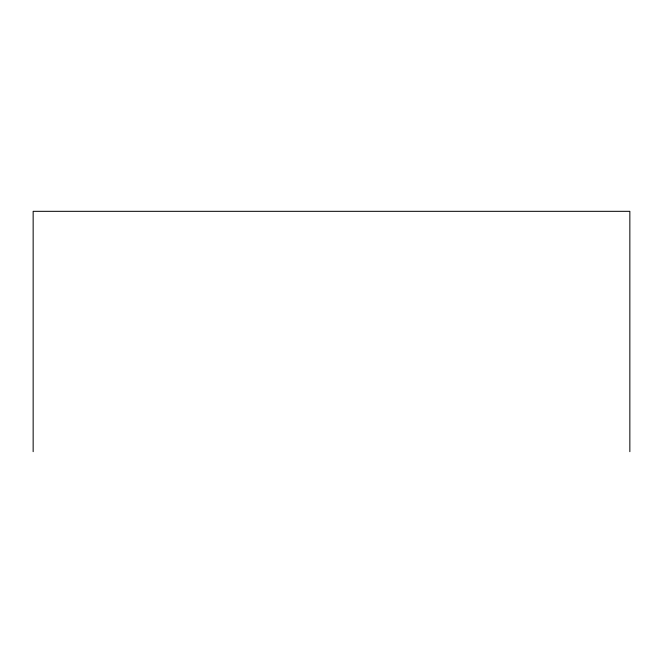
<?xml version="1.0" encoding="UTF-8"?>
<svg xmlns="http://www.w3.org/2000/svg" width="663" height="663" viewBox="0 0 663 663"><rect width="100%" height="100%" fill="white"/><g stroke="black" fill="none" stroke-linecap="round" stroke-linejoin="round"><path stroke-width="0.99" d="M629.85 451.677L629.85 211.323L33.15 211.323L33.15 451.677"/></g></svg>
